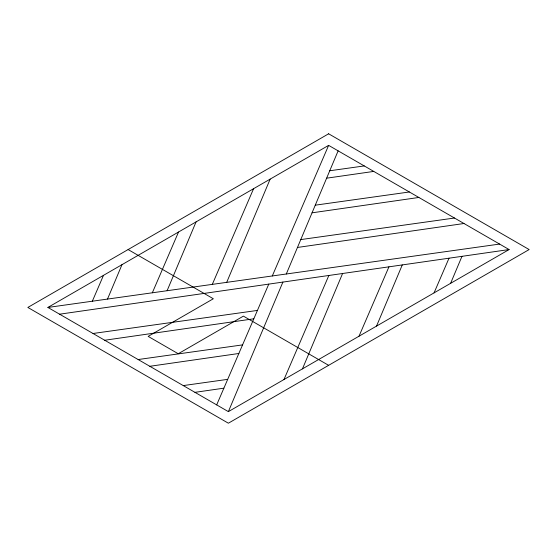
<?xml version="1.0" encoding="UTF-8"?>
<svg xmlns="http://www.w3.org/2000/svg" width="557" height="557" viewBox="0 0 557 557"><rect width="100%" height="100%" fill="white"/><g stroke="black" fill="none" stroke-linecap="round" stroke-linejoin="round"><path stroke-width="0.84" d="M107.501 299.081L121.983 264.672M167.1 290.719L196.064 221.902M226.699 282.357L270.145 179.131M228.37 411.637L509.098 249.557L328.63 145.363L47.902 307.443L228.37 411.637L282.893 282.086M286.298 273.995L338.127 150.85M302.451 368.866L342.59 273.501M376.532 326.096L402.279 264.916M450.613 283.325L461.976 256.331M92.337 301.205L103.498 275.346M152.326 292.794L178.539 232.018M212.308 284.376L253.588 188.691M216.68 404.883L268.773 284.112M272.289 275.966L328.63 145.363M283.966 379.54L328.853 275.478M359.007 336.212L388.939 266.838M434.056 292.885L449.019 258.197M326.625 178.191L373.747 171.417M312.045 212.823L418.864 197.463M297.473 247.454L463.981 223.51M59.592 314.197L509.098 249.557M104.709 340.243L253.811 318.799M149.826 366.29L238.849 353.486M194.943 392.337L223.886 388.173M329.744 170.769L364.25 165.93M315.262 205.178L409.367 191.977M300.78 239.587L454.484 218.024M47.902 307.443L499.601 244.07M93.019 333.49L257.425 310.423M138.136 359.537L242.56 344.887M183.253 385.583L227.688 379.352M128.11 249.557L213.331 298.761L148.162 336.386L178.24 353.751L243.409 316.125L328.63 365.329M328.63 133.791L27.85 307.443L228.37 423.209L529.15 249.557L328.63 133.791"/></g></svg>
